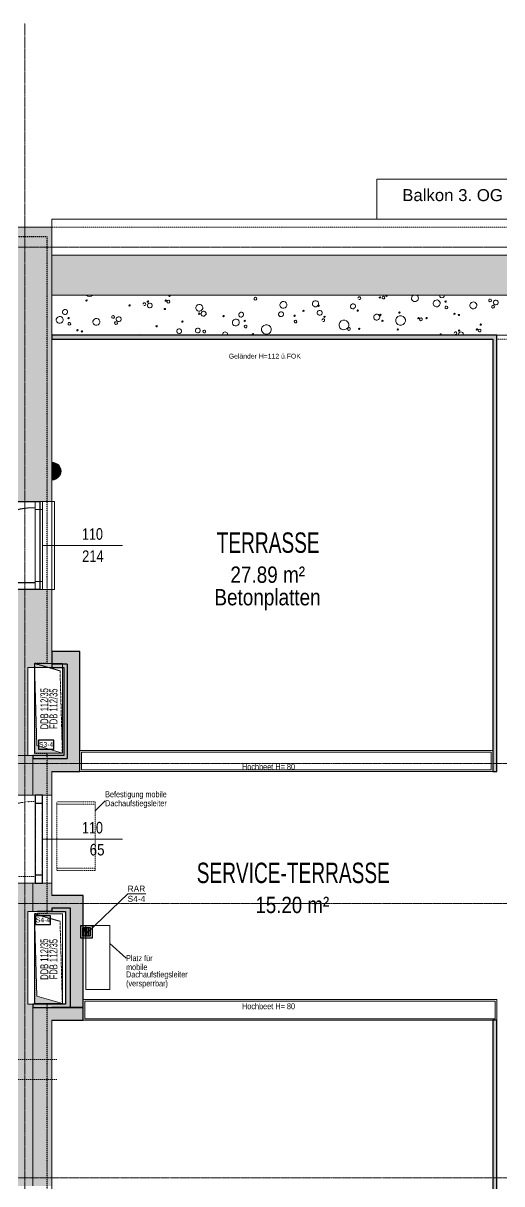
# Model space of a CAD drawing. Header units: millimetres. Extents: x -6934 to 80071, y -6018 to 26687.
# Drawn here: x 57680 to 63662, y 4897 to 19400 of the extents above; entities that cross this region are included whole.
import ezdxf
from ezdxf.enums import TextEntityAlignment as Align

# ---------------------------------------------------------------- set-up
doc = ezdxf.new("R2010")
doc.units = ezdxf.units.MM
for name, pattern in [('AUSGEZOGEN', [0]), ('PUNKT2_S9', [0.35, 0.15, -0.1, 0, -0.1]), ('STRICHLINIE_S4', [0.33, 0.25, -0.08]), ('STRICHPUNKT2_S5', [0.48, 0.35, -0.13]), ('VERDECKT2_S2', [0.18, 0.1, -0.08])]:
    doc.linetypes.add(name, pattern=pattern)
for name, color, linetype, lineweight in [('004-RAI_EN_GR_HKLS_EG_01_Grundriss HKLS EG$0$SIMA_HKLS_Schachtnummer', 3, 'AUSGEZOGEN', 5), ('Achsen', 30, 'STRICHPUNKT2_S5', 20), ('Allgemein01', 7, 'AUSGEZOGEN', 13), ('Attika', 7, 'AUSGEZOGEN', 13), ('Beschriftung Fenster-Tür', 7, 'AUSGEZOGEN', 13), ('Bodenfläche', 7, 'AUSGEZOGEN', 13), ('Dachhaut', 1, 'AUSGEZOGEN', 13), ('Decke', 7, 'AUSGEZOGEN', 25), ('Dämmung', 7, 'AUSGEZOGEN', 13), ('Entwässerung', 7, 'AUSGEZOGEN', 13), ('Fenster', 7, 'AUSGEZOGEN', 13), ('Geländer_ Handlauf', 7, 'AUSGEZOGEN', 13), ('Raum-Beschriftung', 7, 'AUSGEZOGEN', 13), ('STANDARD', 7, 'AUSGEZOGEN', 13), ('Text 1_50', 7, 'AUSGEZOGEN', 13), ('Treppe', 7, 'AUSGEZOGEN', 13), ('Wand Beton tragend', 253, 'AUSGEZOGEN', 35), ('Wand brüstungshoch', 7, 'AUSGEZOGEN', 13), ('Wand Mauerwerk tragend', 7, 'AUSGEZOGEN', 35)]:
    doc.layers.add(name, color=color, linetype=linetype, lineweight=lineweight)
doc.layers.add('Deckendurchbruch_ Aussparung', color=59, linetype='AUSGEZOGEN')
doc.layers.add('Fussbodendurchbruch', color=59, linetype='AUSGEZOGEN')
doc.layers.add('E_Beleuchtungstyp', color=32, linetype='Continuous', true_color=0xd05d0b)
doc.layers.add('ET_LEGENDE - Wohnung$0$810_AV_LE____T', color=30, linetype='Continuous', true_color=0xff870f)
doc.styles.add('ARIAL', font='arial.ttf')
doc.styles.add('ET_LEGENDE - Wohnung$0$ROMANS', font='romans.shx', dxfattribs={"width": 0.6})

# ---------------------------------------------------------------- blocks, each defined once
blk = doc.blocks.new('*U93')
h = blk.add_hatch()
h.set_pattern_fill('ANSI31', color=256, scale=5, style=0)
edge = h.paths.add_edge_path()
edge.add_arc((0, 0), 181, 0, 180)
edge.add_line((-181, 0), (181, 0))
at = {"color": 7}
for p, q in [((0, 181), (-181, 0)), ((181, 0), (-181, 0)), ((0, 181), (181, 0))]:
    blk.add_line(p, q, dxfattribs=at)
blk.add_line((0, 0), (0, 0))
blk.add_arc((0, 0), 181, 0, 180, dxfattribs=at)
at = {"style": 'ET_LEGENDE - Wohnung$0$ROMANS', "width": 0.6, "flags": 1}
for tag, p in [('RAUMBUCHNUMMER', (1420, 2381)), ('ANLAGE', (1420, 2231))]:
    blk.add_attdef(tag, text='', height=100, dxfattribs=at).set_placement(p, align=Align.MIDDLE)
for tag, p in [('TEILANLAGE_NR', (1420, 2081)), ('KOMPONENTE', (1420, 1931)), ('KOMPONENTE_NR', (1420, 1781)), ('BEZEICHNUNG', (1420, 1631)), ('TYP', (1420, 1481)), ('HERSTELLER', (1420, 1331)), ('MODEL', (1420, 1181)), ('LEISTUNG_MAX', (1420, 1031)), ('SPEZIFISCH_1', (1420, 881)), ('SPEZIFISCH_2', (1420, 731)), ('SPEZIFISCH_3', (1420, 581)), ('SPEZIFISCH_4', (1420, 431)), ('SPEZIFISCH_5', (1420, 281)), ('GEWERKE_CODE', (1420, 131)), ('LV_POS', (1420, -19)), ('ZAEHLER', (1420, -169)), ('PLATZHALTER_1', (1420, -319)), ('PLATZHALTER_2', (1420, -469)), ('PLATZHALTER_3', (1420, -619)), ('JOBLISTE_VDMA', (1420, -769)), ('ET_SPEZIFISCH_1', (1420, -919)), ('ET_SPEZIFISCH_2', (1420, -1069)), ('ET_SPEZIFISCH_3', (1420, -1219)), ('ET_SPEZIFISCH_4', (1420, -1369)), ('ET_SPEZIFISCH_5', (1420, -1519)), ('ET_SPEZIFISCH_6', (1420, -1669)), ('ET_SPEZIFISCH_7', (1420, -1819))]:
    blk.add_attdef(tag, text='', height=100, dxfattribs=at).set_placement(p, align=Align.MIDDLE_CENTER)
at = {"layer": 'ET_LEGENDE - Wohnung$0$810_AV_LE____T', "style": 'ET_LEGENDE - Wohnung$0$ROMANS', "width": 0.6}
blk.add_attdef('NAME', text='', height=100, dxfattribs=at).set_placement((0, 181), align=Align.BOTTOM_CENTER)

msp = doc.modelspace()

# ---------------------------------------------------------------- hatches: boundary and pattern name
at = {"layer": 'Dachhaut', "linetype": 'AUSGEZOGEN', "lineweight": 13, "transparency": 33554687}
h = msp.add_hatch(color=253, dxfattribs=at)
h.paths.add_polyline_path([(77250, 16000), (77250, 11600), (77750, 11600), (77750, 16500), (58040, 16500), (58040, 16000)])
h.paths.add_polyline_path([(77750, 350), (77750, 10070), (77250, 10070), (77250, 850), (63600, 850), (63600, 350)])
at = {"layer": 'Geländer_ Handlauf', "linetype": 'AUSGEZOGEN', "lineweight": 13, "transparency": 33554687}
for points in [[(58040, 15450), (63600, 15450), (63600, 15500), (58040, 15500)], [(63550, 15450), (63550, 10050), (63600, 10050), (63600, 15450)], [(63550, 6940), (63550, 300), (63600, 300), (63600, 6940)]]:
    msp.add_hatch(color=255, dxfattribs=at).paths.add_polyline_path(points)
at = {"layer": 'STANDARD', "linetype": 'AUSGEZOGEN', "lineweight": 13, "transparency": 33554687}
for points in [[(57820, 11400), (57820, 10280), (58170, 10280), (57850, 10373)], [(57820, 8270), (57820, 7150), (58170, 7150), (57850, 7243)]]:
    msp.add_hatch(color=252, dxfattribs=at).paths.add_polyline_path(points)
at = {"layer": 'Wand Beton tragend', "linetype": 'AUSGEZOGEN', "lineweight": 13, "true_color": 0xe92222, "transparency": 33554687}
h = msp.add_hatch(color=22, dxfattribs=at)
h.paths.add_polyline_path([(51003, 16410), (52901, 16410), (52901, 16850), (51003, 16850)])
h.paths.add_polyline_path([(53701, 16850), (53701, 16410), (54600, 16410), (54600, 16730), (54800, 16730), (54800, 16410), (55371, 16410), (55371, 16850)])
h.paths.add_polyline_path([(58040, 16850), (57031, 16850), (57031, 16410), (58040, 16410)])
h.paths.add_polyline_path([(49903, 16410), (49903, 16850), (48101, 16850), (48101, 16410)])
h = msp.add_hatch(color=22, dxfattribs=at)
h.paths.add_polyline_path([(58040, 13425), (58040, 16410), (57600, 16410), (57600, 13425)])
h.paths.add_polyline_path([(58040, 11350), (58040, 12325), (57600, 12325), (57600, 11350)])
msp.add_hatch(color=22, dxfattribs=at).paths.add_polyline_path([(57740, 10250), (57740, 11350), (57600, 11350), (57600, 10250)])
at = {"layer": 'Wand Beton tragend', "linetype": 'AUSGEZOGEN', "lineweight": 13, "transparency": 33554687}
h = msp.add_hatch(color=94, dxfattribs=at)
h.paths.add_polyline_path([(57800, 8300), (57800, 8655), (57600, 8655), (57600, 8300)])
h.paths.add_polyline_path([(57800, 9755), (57800, 10250), (57600, 10250), (57600, 9755)])
h = msp.add_hatch(color=202, dxfattribs=at)
h.paths.add_polyline_path([(58040, 9755), (58040, 10210), (57800, 10210), (57800, 9755)])
h.paths.add_polyline_path([(58040, 8655), (57800, 8655), (57800, 8300), (58040, 8300)])
h.paths.add_polyline_path([(58040, 10250), (57800, 10250), (57800, 10250), (58040, 10250)])
for points in [[(57740, 7140), (57740, 8300), (57600, 8300), (57600, 7140)], [(57800, 4870), (57800, 7140), (57600, 7140), (57600, 4870)]]:
    msp.add_hatch(color=94, dxfattribs=at).paths.add_polyline_path(points)
h = msp.add_hatch(color=202, dxfattribs=at)
h.paths.add_polyline_path([(58040, 4870), (58040, 7100), (57800, 7100), (57800, 4870)])
h.paths.add_polyline_path([(58040, 7140), (57800, 7140), (57800, 7140)])
at = {"layer": 'Wand brüstungshoch', "linetype": 'AUSGEZOGEN', "lineweight": 13, "transparency": 33554687}
for color, points in [(202, [(58040, 11390), (58390, 11390), (58390, 11550), (58040, 11550)]), (30, [(58040, 11350), (58230, 11350), (58230, 11390), (58040, 11390)]), (30, [(58190, 11350), (58190, 10250), (58190, 10210), (58230, 10210), (58230, 11350)]), (202, [(58230, 11390), (58230, 10050), (58390, 10050), (58390, 11390)]), (30, [(58190, 10250), (57800, 10250), (57800, 10210), (58190, 10210)]), (202, [(58230, 10210), (58040, 10210), (58040, 10050), (58230, 10050)]), (202, [(58040, 8340), (58430, 8340), (58430, 8500), (58040, 8500)]), (30, [(57860, 8300), (58270, 8300), (58270, 8340), (58040, 8340), (58040, 8300)]), (30, [(58210, 8300), (58210, 7140), (58270, 7140), (58270, 8300)]), (202, [(58270, 8340), (58270, 7100), (58430, 7100), (58430, 8340)]), (30, [(58270, 7140), (57800, 7140), (57800, 7100), (58270, 7100)]), (202, [(58430, 7100), (58040, 7100), (58040, 6940), (58430, 6940)])]:
    msp.add_hatch(color=color, dxfattribs=at).paths.add_polyline_path(points)

# ---------------------------------------------------------------- linework, layer by layer
at = {"layer": '004-RAI_EN_GR_HKLS_EG_01_Grundriss HKLS EG$0$SIMA_HKLS_Schachtnummer', "color": 7, "linetype": 'AUSGEZOGEN', "lineweight": -3, "transparency": 33554687}
for points in [[(57872, 10328), (58062, 10328), (58062, 10440), (57872, 10440), (57872, 10328)], [(57833, 8135), (58023, 8135), (58023, 8247), (57833, 8247), (57833, 8135)]]:
    msp.add_lwpolyline(points, dxfattribs=at)
at = {"layer": 'Achsen', "color": 8, "linetype": 'PUNKT2_S9', "lineweight": 13, "transparency": 33554687}
for p, q in [((57700, 19400), (57700, -2517)), ((79970, 16600), (48284, 16600)), ((79970, 10150), (48284, 10150)), ((79970, 8400), (48284, 8400)), ((79970, 4970), (47284, 4970))]:
    msp.add_line(p, q, dxfattribs=at)
at = {"layer": 'Allgemein01', "color": 252, "linetype": 'AUSGEZOGEN', "lineweight": 5, "transparency": 33554687}
msp.add_lwpolyline([(64400, 16950), (64400, 17450), (62100, 17450), (62100, 16950)], dxfattribs=at)
at = {"layer": 'Allgemein01', "color": 7, "linetype": 'AUSGEZOGEN', "lineweight": 9, "transparency": 33554687}
msp.add_lwpolyline([(58040, 16500), (77750, 16500), (77750, 11600)], dxfattribs=at)
at = {"layer": 'Attika', "color": 7, "linetype": 'AUSGEZOGEN', "lineweight": 13, "transparency": 33554687}
msp.add_lwpolyline([(58040, 16850), (58040, 16950), (78200, 16950), (78200, -100)], dxfattribs=at)
at = {"layer": 'Beschriftung Fenster-Tür', "color": 7, "linetype": 'AUSGEZOGEN', "lineweight": 9, "transparency": 33554687}
for p, q in [((57920, 12875), (58920, 12875)), ((57920, 9205), (58920, 9205))]:
    msp.add_line(p, q, dxfattribs=at)
at = {"layer": 'Dachhaut', "color": 7, "linetype": 'VERDECKT2_S2', "lineweight": 9, "transparency": 33554687}
msp.add_line((63600, 15450), (76700, 15450), dxfattribs=at)
at = {"layer": 'Dachhaut', "color": 7, "linetype": 'AUSGEZOGEN', "lineweight": 5, "transparency": 33554687}
msp.add_lwpolyline([(58040, 16000), (77250, 16000), (77250, 11600)], dxfattribs=at)
at = {"layer": 'Dachhaut', "color": 7, "linetype": 'AUSGEZOGEN', "lineweight": 13, "transparency": 33554687}
msp.add_lwpolyline([(63600, 15500), (76750, 15500), (76750, 1350), (63600, 1350)], dxfattribs=at)
at = {"layer": 'Dachhaut', "color": 8, "linetype": 'AUSGEZOGEN', "lineweight": 5, "transparency": 33554687}
msp.add_circle((59881, 15770), 10, dxfattribs=at)
msp.add_arc((60203, 15513), 30, 335.0675, 204.9325, dxfattribs=at)
for centre, major_axis, ratio, start_param, end_param in [((58509, 16047), (-50.3, -34.6), 0.983607, 0.272977, 1.648659), ((59510, 15995), (-7.42, -5.1), 0.833333, 4.895086, 9.433378), ((61882, 15963), (-9.9, 14.4), 0.971429, 2.17468, 7.251843), ((62221, 15995), (-7.42, -5.1), 0.833333, 4.987146, 9.341318), ((62577, 15964), (-36.3, -24.9), 0.965909, 4.685215, 9.785689), ((62915, 15997), (-25.5, -17.6), 0.967742, 5.5528, 8.919894), ((59195, 15888), (-9.9, 14.4), 0.971429, 2.17468, 7.251843), ((61431, 15689), (-9.9, 14.4), 0.971429, 2.17468, 7.251843), ((63084, 15527), (-9.9, 14.4), 0.971429, 2.17468, 7.251843), ((63151, 15512), (-25.5, -17.6), 0.967742, 2.100849, 6.08866), ((59132, 15492), (-9.9, 14.4), 0.971429, -1.706372, 0.528814)]:
    msp.add_ellipse(centre, major_axis=major_axis, ratio=ratio, start_param=start_param, end_param=end_param, dxfattribs=at)
for centre, major_axis, ratio in [((60582, 15958), (-9.9, 14.4), 0.971429), ((62138, 15972), (-7.42, -5.1), 0.833333), ((62182, 15972), (-9.9, 14.4), 0.971429), ((63515, 15936), (-9.9, 14.4), 0.971429), ((58203, 15791), (-25.5, -17.6), 0.967742), ((58472, 15934), (-7.42, -5.1), 0.833333), ((59010, 15873), (-7.42, -5.1), 0.833333), ((59263, 15873), (-25.5, -17.6), 0.967742), ((59239, 15921), (-7.42, -5.1), 0.833333), ((59450, 15829), (-7.42, -5.1), 0.833333), ((59461, 15934), (-7.42, -5.1), 0.833333), ((59495, 15921), (-14.8, -10.2), 0.972222), ((59882, 15844), (-36.3, -24.9), 0.965909), ((60931, 15880), (-36.3, -24.9), 0.965909), ((61183, 15807), (-7.42, -5.1), 0.833333), ((61333, 15895), (-32.1, -22.1), 0.961538), ((61386, 15782), (-25.5, -17.6), 0.967742), ((61372, 15870), (-7.42, -5.1), 0.833333), ((61802, 15862), (-25.5, -17.6), 0.967742), ((61862, 15809), (-7.42, -5.1), 0.833333), ((62849, 15899), (-36.3, -24.9), 0.965909), ((62960, 15921), (-7.42, -5.1), 0.833333), ((62970, 15849), (-9.9, 14.4), 0.971429), ((63306, 15874), (-36.3, -24.9), 0.965909), ((63553, 15858), (-9.9, 14.4), 0.971429), ((63587, 15909), (-25.5, -17.6), 0.967742), ((58136, 15693), (-36.3, -24.9), 0.965909), ((58247, 15715), (-7.42, -5.1), 0.833333), ((58594, 15668), (-36.3, -24.9), 0.965909), ((58803, 15730), (-9.9, 14.4), 0.971429), ((58840, 15653), (-9.9, 14.4), 0.971429), ((58874, 15703), (-25.5, -17.6), 0.967742), ((59671, 15672), (-7.42, -5.1), 0.833333), ((59935, 15771), (-25.5, -17.6), 0.967742), ((60185, 15740), (-7.42, -5.1), 0.833333), ((60338, 15660), (-36.3, -24.9), 0.965909), ((60405, 15758), (-25.5, -17.6), 0.967742), ((60449, 15681), (-7.42, -5.1), 0.833333), ((60903, 15763), (-25.5, -17.6), 0.967742), ((61073, 15744), (-7.42, -5.1), 0.833333), ((61084, 15672), (-9.9, 14.4), 0.971429), ((61447, 15730), (-7.42, -5.1), 0.833333), ((61689, 15630), (-50.3, -34.6), 0.983607), ((62099, 15727), (-32.1, -22.1), 0.961538), ((62145, 15755), (-7.42, -5.1), 0.833333), ((62170, 15681), (-7.42, -5.1), 0.833333), ((62397, 15686), (-50.3, -34.6), 0.983607), ((62382, 15785), (-7.42, -5.1), 0.833333), ((62620, 15715), (-7.42, -5.1), 0.833333), ((62651, 15700), (-9.9, 14.4), 0.971429), ((62722, 15715), (-7.42, -5.1), 0.833333), ((63070, 15769), (-7.42, -5.1), 0.833333), ((63127, 15754), (-7.42, -5.1), 0.833333), ((58258, 15644), (-9.9, 14.4), 0.971429), ((58358, 15564), (-7.42, -5.1), 0.833333), ((58415, 15548), (-7.42, -5.1), 0.833333), ((59348, 15613), (-7.42, -5.1), 0.833333), ((59630, 15552), (-25.5, -17.6), 0.967742), ((59864, 15559), (-25.5, -17.6), 0.967742), ((59944, 15547), (-9.9, 14.4), 0.971429), ((60460, 15610), (-9.9, 14.4), 0.971429), ((60552, 15513), (-7.42, -5.1), 0.833333), ((60720, 15573), (-50.3, -34.6), 0.983607), ((61752, 15579), (-9.9, 14.4), 0.971429), ((61880, 15580), (-7.42, -5.1), 0.833333), ((62361, 15573), (-7.42, -5.1), 0.833333), ((62899, 15512), (-7.42, -5.1), 0.833333), ((63128, 15560), (-7.42, -5.1), 0.833333), ((63350, 15573), (-7.42, -5.1), 0.833333), ((63384, 15560), (-14.8, -10.2), 0.972222), ((63399, 15634), (-7.42, -5.1), 0.833333)]:
    msp.add_ellipse(centre, major_axis=major_axis, ratio=ratio, dxfattribs=at)
at = {"layer": 'Decke', "color": 7, "linetype": 'VERDECKT2_S2', "lineweight": -3, "transparency": 33554687}
for p, q in [((57980, 16730), (48220, 16730)), ((57980, 11400), (57980, 16730)), ((57820, 11400), (57820, 10280)), ((57980, 11400), (57820, 11400)), ((57820, 10280), (57980, 10280)), ((57980, 8270), (57980, 10280)), ((57820, 8270), (57820, 7150)), ((57980, 8270), (57820, 8270)), ((57820, 7150), (57980, 7150)), ((57980, 120), (57980, 7150))]:
    msp.add_line(p, q, dxfattribs=at)
at = {"layer": 'Dämmung', "color": 7, "linetype": 'AUSGEZOGEN', "lineweight": 9, "transparency": 33554687}
for p, q in [((58040, 12325), (58040, 13425)), ((58040, 8655), (58040, 9755))]:
    msp.add_line(p, q, dxfattribs=at)
at = {"layer": 'Entwässerung', "color": 7, "linetype": 'AUSGEZOGEN', "lineweight": 9, "transparency": 33554687}
for p, q in [((58475, 8028), (58988, 8521)), ((58988, 8521), (59214, 8521))]:
    msp.add_line(p, q, dxfattribs=at)
at = {"layer": 'Entwässerung', "color": 7, "linetype": 'AUSGEZOGEN', "lineweight": -3, "transparency": 33554687}
for p, q in [((58440, 7995), (58441, 8095)), ((58460, 7995), (58460, 8095)), ((58480, 7995), (58480, 8095)), ((58500, 7995), (58501, 8095))]:
    msp.add_line(p, q, dxfattribs=at)
at = {"layer": 'Entwässerung', "color": 8, "linetype": 'AUSGEZOGEN', "lineweight": -3, "transparency": 33554687}
for points in [[(58395, 7970), (58546, 7970), (58546, 8120), (58395, 8120), (58395, 7970)], [(58420, 7995), (58521, 7995), (58521, 8095), (58420, 8095), (58420, 7995)]]:
    msp.add_lwpolyline(points, dxfattribs=at)
at = {"layer": 'Fenster', "color": 7, "linetype": 'VERDECKT2_S2', "lineweight": 5, "transparency": 33554687}
msp.add_line((57825, 8735), (56885, 8735), dxfattribs=at)
at = {"layer": 'Fenster', "color": 7, "linetype": 'AUSGEZOGEN', "lineweight": -3, "transparency": 33554687}
for points in [[(57830, 9755), (57830, 9655), (57920, 9655), (57920, 9755), (57830, 9755)], [(57830, 8755), (57830, 8655), (57920, 8655), (57920, 8755), (57830, 8755)]]:
    msp.add_lwpolyline(points, dxfattribs=at)
at = {"layer": 'Fenster', "color": 7, "linetype": 'AUSGEZOGEN', "lineweight": 9, "transparency": 33554687}
msp.add_lwpolyline([(57830, 9655), (57830, 8755), (57920, 8755), (57920, 9655), (57830, 9655)], dxfattribs=at)
at = {"layer": 'Fenster', "color": 7, "linetype": 'VERDECKT2_S2', "lineweight": 5, "transparency": 33554687}
msp.add_arc((57825, 8735), 940, 90, 180, dxfattribs=at)
at = {"layer": 'Geländer_ Handlauf', "color": 7, "linetype": 'AUSGEZOGEN', "lineweight": -3, "transparency": 33554687}
for p, q in [((63600, 15500), (58040, 15500)), ((58040, 15500), (58040, 15450)), ((58040, 15450), (63550, 15450)), ((63550, 15450), (63550, 10050)), ((63600, 10050), (63600, 15500)), ((63550, 10050), (63600, 10050)), ((63550, 6940), (63550, 350)), ((63600, 6940), (63550, 6940)), ((63600, 300), (63600, 6940))]:
    msp.add_line(p, q, dxfattribs=at)
at = {"layer": 'Geländer_ Handlauf', "color": 7, "linetype": 'VERDECKT2_S2', "lineweight": 13, "transparency": 33554687}
for p, q in [((58100, 9672), (58580, 9672)), ((58100, 8812), (58100, 9672)), ((58100, 9642), (58580, 9642)), ((58580, 9672), (58580, 8812)), ((58580, 8842), (58100, 8842)), ((58580, 8812), (58100, 8812))]:
    msp.add_line(p, q, dxfattribs=at)
at = {"layer": 'Geländer_ Handlauf', "color": 7, "linetype": 'AUSGEZOGEN', "lineweight": 5, "transparency": 33554687}
for points in [[(63550, 10310), (63550, 10050), (58390, 10050), (58390, 10310), (63550, 10310)], [(63530, 10290), (63530, 10070), (58410, 10070), (58410, 10290), (63530, 10290)], [(58763, 7323), (58463, 7323), (58463, 8123), (58763, 8123), (58763, 7323)], [(63600, 7200), (63600, 6940), (58430, 6940), (58430, 7200), (63600, 7200)], [(63580, 7180), (63580, 6960), (58450, 6960), (58450, 7180), (63580, 7180)]]:
    msp.add_lwpolyline(points, dxfattribs=at)
at = {"layer": 'STANDARD', "color": 7, "linetype": 'STRICHLINIE_S4', "lineweight": 13, "transparency": 33554687}
for p, q in [((58170, 11400), (57820, 11400)), ((57820, 11400), (57820, 10280)), ((57820, 11400), (58141, 11307)), ((58170, 10280), (58170, 11400)), ((58141, 11307), (58170, 10280)), ((57820, 10280), (58170, 10280)), ((58170, 8270), (57820, 8270)), ((57820, 8270), (57820, 7150)), ((57820, 8270), (58141, 8177)), ((58170, 7150), (58170, 8270)), ((58141, 8177), (58170, 7150)), ((57820, 7150), (58170, 7150))]:
    msp.add_line(p, q, dxfattribs=at)
at = {"layer": 'STANDARD', "color": 7, "linetype": 'AUSGEZOGEN', "lineweight": 13, "transparency": 33554687}
for p, q in [((58170, 11400), (57820, 11400)), ((57820, 11400), (57820, 10280)), ((57850, 10373), (57820, 11400)), ((58170, 10280), (58170, 11400)), ((58170, 10280), (57850, 10373)), ((57820, 10280), (58170, 10280)), ((58170, 8270), (57820, 8270)), ((57820, 8270), (57820, 7150)), ((57850, 7243), (57820, 8270)), ((58170, 7150), (58170, 8270)), ((57820, 7150), (58170, 7150)), ((58170, 7150), (57850, 7243))]:
    msp.add_line(p, q, dxfattribs=at)
at = {"layer": 'Text 1_50', "color": 7, "linetype": 'AUSGEZOGEN', "lineweight": 18, "transparency": 33554687}
msp.add_line((58705, 9683), (58580, 9558), dxfattribs=at)
at = {"layer": 'Text 1_50', "color": 7, "linetype": 'AUSGEZOGEN', "lineweight": 5, "transparency": 33554687}
msp.add_line((58966, 7716), (58763, 7899), dxfattribs=at)
at = {"layer": 'Treppe', "color": 7, "linetype": 'AUSGEZOGEN', "lineweight": -3, "transparency": 33554687}
msp.add_lwpolyline([(57600, 12325), (57600, 13425), (57890, 13425), (57890, 12325), (57600, 12325)], dxfattribs=at)
at = {"layer": 'Wand Beton tragend', "color": 7, "linetype": 'AUSGEZOGEN', "lineweight": 18, "transparency": 33554687}
for p, q in [((58040, 16850), (57031, 16850)), ((58040, 13425), (58040, 16850)), ((58040, 13425), (57600, 13425)), ((57600, 12325), (58040, 12325)), ((58040, 11350), (58040, 12325)), ((57740, 11350), (58040, 11350)), ((57740, 10250), (57740, 11350)), ((58040, 10250), (54800, 10250)), ((57800, 10250), (57800, 9755)), ((57800, 10250), (58040, 10250)), ((58040, 10210), (57800, 10210)), ((58040, 10250), (58040, 10250)), ((58040, 9755), (58040, 10050)), ((58040, 9755), (57600, 9755)), ((57600, 8655), (58040, 8655)), ((57800, 8655), (57800, 8300)), ((58040, 8500), (58040, 8655)), ((57740, 8300), (58040, 8300)), ((57740, 7140), (57740, 8300)), ((58040, 8300), (58040, 8340)), ((58040, 7140), (57740, 7140)), ((57800, 7140), (57800, 4870)), ((57800, 7140), (58040, 7140)), ((58040, 7100), (57800, 7100)), ((58040, 2650), (58040, 6940))]:
    msp.add_line(p, q, dxfattribs=at)
at = {"layer": 'Wand Beton tragend', "color": 5, "linetype": 'PUNKT2_S9', "lineweight": 13, "transparency": 33554687}
for p, q in [((57920, 13425), (57830, 13425)), ((57830, 13425), (57830, 12325)), ((57920, 12325), (57920, 13425)), ((57830, 12325), (57920, 12325))]:
    msp.add_line(p, q, dxfattribs=at)
at = {"layer": 'Wand Beton tragend', "color": 7, "linetype": 'AUSGEZOGEN', "lineweight": -3, "transparency": 33554687}
msp.add_line((57830, 12405), (56890, 12405), dxfattribs=at)
at = {"layer": 'Wand Beton tragend', "color": 5, "linetype": 'PUNKT2_S9', "lineweight": -3, "transparency": 33554687}
for p, q in [((57920, 9755), (57830, 9755)), ((57830, 9755), (57830, 8655)), ((57920, 8655), (57920, 9755)), ((57830, 8655), (57920, 8655))]:
    msp.add_line(p, q, dxfattribs=at)
at = {"layer": 'Wand Beton tragend', "color": 7, "linetype": 'VERDECKT2_S2', "lineweight": 9, "transparency": 33554687}
for p, q in [((57350, 6452), (58100, 6452)), ((57350, 6202), (58100, 6202))]:
    msp.add_line(p, q, dxfattribs=at)
at = {"layer": 'Wand Beton tragend', "color": 7, "linetype": 'AUSGEZOGEN', "lineweight": 13, "transparency": 33554687}
for points in [[(57830, 13425), (58070, 13425)], [(58070, 12325), (57830, 12325), (57830, 13425)], [(57920, 12325), (57920, 13425)], [(58070, 13425), (58070, 12325)], [(57830, 13325), (57920, 13325)], [(57920, 12425), (57830, 12425)]]:
    msp.add_lwpolyline(points, dxfattribs=at)
at = {"layer": 'Wand Beton tragend', "color": 7, "linetype": 'AUSGEZOGEN', "lineweight": -3, "transparency": 33554687}
msp.add_arc((57830, 12405), 940, 90, 180, dxfattribs=at)
at = {"layer": 'Wand brüstungshoch', "color": 7, "linetype": 'AUSGEZOGEN', "lineweight": -3, "transparency": 33554687}
for p, q in [((58390, 11550), (58040, 11550)), ((58040, 11550), (58040, 11350)), ((58390, 10050), (58390, 11550)), ((58230, 11390), (58040, 11390)), ((58040, 11350), (58190, 11350)), ((58190, 11350), (58190, 10250)), ((58230, 11390), (58230, 10210)), ((58040, 10250), (57800, 10250)), ((57800, 10250), (57800, 10210)), ((57800, 10210), (58040, 10210)), ((58190, 10250), (58040, 10250)), ((58040, 10210), (58230, 10210)), ((58040, 10050), (58390, 10050)), ((58430, 8500), (58040, 8500)), ((58430, 6940), (58430, 8500)), ((57860, 8300), (58210, 8300)), ((58040, 8300), (57860, 8300)), ((57860, 8300), (57860, 8300)), ((58270, 8340), (58040, 8340)), ((58040, 8340), (58040, 8300)), ((58210, 8300), (58210, 7140)), ((58270, 7100), (58270, 8340)), ((58040, 7140), (57800, 7140)), ((57800, 7140), (57800, 7100)), ((58210, 7140), (58040, 7140)), ((57800, 7100), (58040, 7100)), ((58430, 7100), (58040, 7100)), ((58040, 7100), (58270, 7100)), ((58270, 7100), (58430, 7100)), ((58040, 6940), (58430, 6940))]:
    msp.add_line(p, q, dxfattribs=at)
at = {"layer": 'Wand Mauerwerk tragend', "color": 7, "linetype": 'VERDECKT2_S2', "lineweight": 5, "transparency": 33554687}
for p, q in [((58040, 16850), (78100, 16850)), ((58040, 16600), (77850, 16600))]:
    msp.add_line(p, q, dxfattribs=at)

# ---------------------------------------------------------------- block references
at = {"layer": 'E_Beleuchtungstyp', "color": 42, "true_color": 0xdd8622, "xscale": -0.6, "yscale": 0.6, "zscale": 0.6, "rotation": 271.1819982376212}
msp.add_blockref('*U93', (58041, 13802), dxfattribs=at)

# ---------------------------------------------------------------- texts
at = {"layer": '004-RAI_EN_GR_HKLS_EG_01_Grundriss HKLS EG$0$SIMA_HKLS_Schachtnummer', "color": 7, "linetype": 'AUSGEZOGEN', "lineweight": -3, "transparency": 33554687, "char_height": 60, "attachment_point": 7, "rotation": 360, "style": 'ARIAL'}
for s, insert, width in [('\\W1.00;S3-4', (57878, 10356), 206.91), ('\\W1.00;S4-4', (57839, 8163), 206.9)]:
    msp.add_mtext(s, dxfattribs=dict(at, insert=insert, width=width))
at = {"layer": 'Beschriftung Fenster-Tür', "color": 7, "linetype": 'AUSGEZOGEN', "lineweight": -3, "transparency": 33554687, "char_height": 144, "attachment_point": 7, "rotation": 360, "style": 'ARIAL'}
for s, insert, width in [('\\W0.78;110', (58415, 12943), 335.58), ('\\W0.80;214', (58417, 12668), 337.38), ('\\W0.78;110', (58415, 9273), 335.58), ('\\W0.83;65', (58511, 8998), 245.88)]:
    msp.add_mtext(s, dxfattribs=dict(at, insert=insert, width=width))
at = {"layer": 'Bodenfläche', "color": 8, "linetype": 'AUSGEZOGEN', "lineweight": 13, "transparency": 33554687, "insert": (60070, 12064), "char_height": 204, "width": 1418.21, "attachment_point": 7, "rotation": 360, "style": 'ARIAL'}
msp.add_mtext('\\W0.83;Betonplatten', dxfattribs=at)
at = {"layer": 'Deckendurchbruch_ Aussparung', "color": 7, "linetype": 'AUSGEZOGEN', "lineweight": -3, "transparency": 33554687, "char_height": 100, "width": 539.96, "attachment_point": 7, "rotation": 90, "style": 'ARIAL'}
for insert in [(57996, 10576), (57996, 7446)]:
    msp.add_mtext('\\W0.65;DDB 112/35', dxfattribs=dict(at, insert=insert))
at = {"layer": 'Entwässerung', "color": 8, "linetype": 'AUSGEZOGEN', "lineweight": -3, "transparency": 33554687, "char_height": 75, "attachment_point": 7, "rotation": 360, "style": 'ARIAL'}
for s, insert, width in [('\\W1.00;RAR', (58985, 8547), 258.64), ('\\W1.00;S4-4', (58985, 8419), 258.62)]:
    msp.add_mtext(s, dxfattribs=dict(at, insert=insert, width=width))
at = {"layer": 'Fussbodendurchbruch', "color": 7, "linetype": 'AUSGEZOGEN', "lineweight": -3, "transparency": 33554687, "char_height": 100, "attachment_point": 7, "rotation": 90, "style": 'ARIAL'}
for insert, width in [((58110, 10582), 529.56), ((58110, 7452), 529.58)]:
    msp.add_mtext('\\W0.65;FDB 112/35', dxfattribs=dict(at, insert=insert, width=width))
at = {"layer": 'Raum-Beschriftung', "color": 8, "linetype": 'AUSGEZOGEN', "lineweight": 13, "transparency": 33554687, "attachment_point": 7, "rotation": 360, "style": 'ARIAL'}
for s, insert, char_height, width in [('\\W0.67;TERRASSE', (60099, 12778), 255, 1365.5), ('\\W0.83;27.89 m²', (60270, 12404), 204, 1021.77), ('\\W0.67;SERVICE-TERRASSE', (59849, 8651), 255, 2487.56), ('\\W0.82;15.20 m²', (60583, 8277), 204, 1020.59)]:
    msp.add_mtext(s, dxfattribs=dict(at, insert=insert, char_height=char_height, width=width))
at = {"layer": 'Text 1_50', "color": 8, "linetype": 'AUSGEZOGEN', "lineweight": -3, "transparency": 33554687, "attachment_point": 7, "style": 'ARIAL'}
for s, insert, char_height, width, rotation in [('\\W1.00;Balkon 3. OG', (62418, 17175), 150, 1332.77, 0.0006), ('\\W1.02;Geländer H=112 ü.FOK', (60250, 15209), 60, 937.31, 0.0006), ('\\W0.80;Hochbeet H= 80', (60414, 10070), 75, 637.98, 0.0005), ('\\W0.83;Befestigung mobile', (58705, 9704), 75, 773.7, 360), ('\\W0.83;Dachaufstiegsleiter', (58705, 9592), 75, 773.66, 360), ('\\W0.83;Platz für', (58966, 7678), 75, 351.39, 360), ('\\W0.83;mobile', (58966, 7566), 75, 288.31, 360), ('\\W0.83;Dachaufstiegsleiter', (58966, 7453), 75, 773.66, 360), ('\\W0.83;(versperrbar)', (58966, 7341), 75, 535.64, 360), ('\\W0.80;Hochbeet H= 80', (60414, 7077), 75, 637.98, 0.0005)]:
    msp.add_mtext(s, dxfattribs=dict(at, insert=insert, char_height=char_height, width=width, rotation=rotation))

doc.saveas('drawing.dxf')
